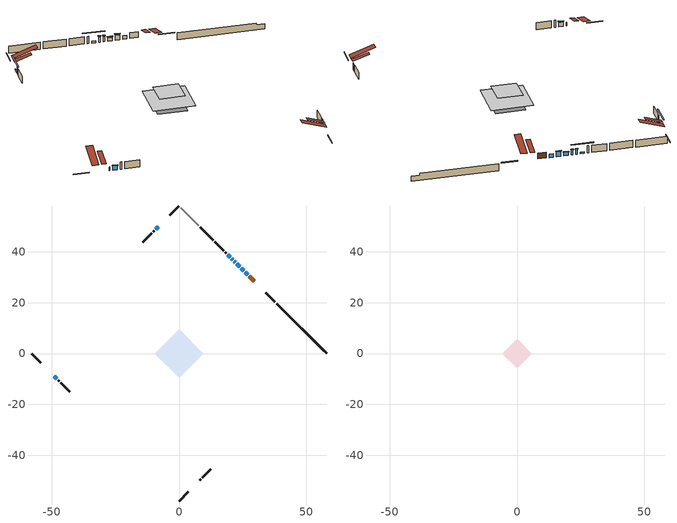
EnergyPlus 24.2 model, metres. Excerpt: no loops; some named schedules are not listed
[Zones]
conditioned space
 floor outside (Floor1 construction): -0.75,0 0,0.75 0.75,0 0,-0.75 z0.55
 floor adiabatic (AdiabaticFloorConstruction): -9.6,0 0,9.6 9.6,0 0,-9.6 z0.55
 floor foundation (Slab1 construction): -6.68,0 0,6.68 6.68,0 0,-6.68 z-1.86
 wall outside (RimJoist1 construction): 0,-58.05 3.68,-54.37 / -58.05,0 -54.37,-3.68 / 0,58.05 -3.68,54.37 / 37.78,20.27 34.1,23.94 z0.55:0.85
 wall outside (AdiabaticWallConstruction 1): 29.65,28.4 27.73,30.32 z0.55:2.58
 wall outside (AdiabaticWallConstruction): -49.92,-8.13 -49.83,-8.22 / 27.07,30.98 26.17,31.88 z0.55:1.77; -8.13,49.92 -9.1,48.95 / 20.17,37.87 19.2,38.85 z0.55:1.16; 25.51,32.53 24.49,33.56 / 22.13,35.91 21.81,36.24 / 21.15,36.89 20.83,37.22 z0.55:2.33; 23.83,34.22 22.79,35.26 z0.55:1.72; -49.17,-8.87 -48.13,-9.92 z0.55:2.02
 wall outside (Wall1 construction): 8.13,-49.92 8.5,-49.54 / -47.48,-10.57 -47.1,-10.94 / -9.76,48.29 -10.13,47.92 / 18.55,39.5 18.17,39.87 z0.55:2.99
 wall outside (Wall2 construction): 9.16,-48.89 12.55,-45.5 / -46.45,-11.6 -43.06,-14.99 / -10.79,47.26 -14.18,43.87 / 17.52,40.53 14.13,43.92 z0.55:2.99
 wall foundation (FoundationWall1 construction): 38.44,19.61,-1.86 38.44,19.61,0.55 56.09,1.96,0.55 56.09,1.96,-0.05 58.05,0,-0.05 58.05,0,-1.86
 wall othersidecoefficients (Wall3 construction): 13.47,44.58 8.38,49.66 z0.55:2.99
 wall adiabatic (Wall4 construction): 7.73,50.32 0.66,57.39 z0.55:2.99
 window (WindowConstruction 5): -49.92,-8.13 -49.83,-8.22 z0.55:1.77
 window (WindowConstruction 8): -8.13,49.92 -9.1,48.95 z0.55:1.16
 window (WindowConstruction 6): 27.07,30.98 26.17,31.88 z0.55:1.77
 window (WindowConstruction): 25.51,32.54 24.49,33.56 z0.55:2.33
 window (WindowConstruction 1): 23.83,34.22 22.79,35.26 z0.55:1.72
 window (WindowConstruction 2): 22.13,35.91 21.81,36.24 z0.55:2.33
 window (WindowConstruction 3): 21.15,36.89 20.83,37.22 z0.55:2.33
 window (WindowConstruction 4): -49.17,-8.87 -48.13,-9.91 z0.55:2.02
 window (WindowConstruction 7): 20.17,37.87 19.2,38.84 z0.55:1.16
 door (Door): 29.65,28.4 27.73,30.32 z0.55:2.58
 ceiling adiabatic (AdiabaticFloorConstruction): 0,-9.6 9.6,0 0,9.6 -9.6,0 z0.55
 roof outside (Roof2 construction): 7.47,-50.57,2.99 3.64,-46.74,4.8 2.63,-47.75,4.8 6.46,-51.58,2.99; -50.57,-7.47,2.99 -46.74,-3.64,4.8 -47.75,-2.63,4.8 -51.58,-6.46,2.99; -7.47,50.57,2.99 -3.64,46.74,4.8 -2.63,47.75,4.8 -6.46,51.58,2.99; 30.31,27.74,2.99 26.47,23.91,4.8 27.48,22.9,4.8 31.32,26.73,2.99
attic - vented
 floor to conditioned space (Floor2 construction Reversed): -5.74,0 0,5.74 5.74,0 0,-5.74 z2.99
 roof outside (Roof1 construction): 5.81,-52.24,2.99 0.22,-46.65,5.62 -1.26,-48.12,5.62 4.33,-53.71,2.99; -52.24,-5.81,2.99 -46.65,-0.22,5.62 -48.12,1.26,5.62 -53.71,-4.33,2.99; -5.81,52.24,2.99 -0.22,46.65,5.62 1.26,48.12,5.62 -4.33,53.71,2.99; 31.97,26.07,2.99 26.38,20.48,5.62 27.86,19.01,5.62 33.45,24.6,2.99
shading: -11.18,46.87 -6.05,52 -6.34,52.29 -11.47,47.16 z4.1; 24.35,33.7 25.65,32.39 25.95,32.68 24.64,33.99 z2.53; 22.65,35.4 23.97,34.07 24.27,34.36 22.94,35.69 z1.92; 21.67,36.38 22.28,35.77 22.57,36.06 21.96,36.67 z2.53; 20.69,37.36 21.3,36.75 21.59,37.04 20.98,37.65 z2.53; -47.99,-10.06 -49.32,-8.73 -49.61,-9.02 -48.28,-10.35 z2.22; 17.12,40.92 22.25,35.79 22.54,36.09 17.41,41.22 z4.1
[Building]
Building 1: Terrain=Suburbs
[Site:Location]
Edmonton Intl AP_AB: Latitude {deg}=53.31; Longitude {deg}=-113.58; Time Zone {hr}=-7; Elevation {m}=723; Keep Site Location Information=Yes
[Site:GroundTemperature:Shallow]
-1.56185, -3.61833, -3.78302, -2.80711, 1.11059, 5.01004, 8.39065, 10.5322, 10.7141, 8.97234, 5.67794, 1.89811
[Site:WaterMainsTemperature]
Calculation Method=Schedule; Temperature Schedule=mains temperature schedule
[Material] Roughness=Rough; Thermal Absorptance=0.9
Name | Thickness {m} | Conductivity {W/m-K} | Density {kg/m3} | Specific Heat {J/kg-K} | Solar Absorptance | Visible Absorptance
asphalt or fiberglass shingles | 0.00635 | 0.162714 | 1121.4 | 1465.45 | 0.4 | 0.4
ceiling loosefill ins | 0.254 | 0.0480833 | 16.02 | 1046.75 | 0.7 | 0.7
ceiling stud and cavity | 0.1397 | 0.190256 | 65.682 | 1177.47 | 0.7 | 0.7
concrete 4.0 in. | 0.1016 | 1.803125 | 2242.8 | 837.4 | 0.7 | 0.7
concrete 8.0 in. | 0.2032 | 1.803125 | 2242.8 | 837.4 | 0.7 | 0.7
door material | 0.04445 | 0.327969 | 512.64 | 1214.23 | 0.7 | 0.7
exterior vertical ins | 0.0460229 | 0.029427 | 32.04 | 1214.23 | 0.7 | 0.7
floor covering | 0.0127 | 0.0433444 | 54.468 | 1339.84 | 0.6 | 0.6
floor rigid ins | 0.051816 | 0.029427 | 32.04 | 1214.23 | 0.7 | 0.7
floor rigid ins 1; wall rigid ins | 0.512978 | 0.029427 | 32.04 | 1214.23 | 0.7 | 0.7
floor stud and cavity | 0.1397 | 1.21689 | 92.3553 | 1139.71 | 0.7 | 0.7
floor stud and cavity 1 | 0.1397 | 1.75129 | 37.0049 | 1207.88 | 0.7 | 0.7
furniture material conditioned space 1 | 0.1524 | 0.115458 | 640.8 | 1214.23 | 0.6 | 0.6
gypsum board | 0.0127 | 0.160291 | 801 | 837.4 | 0.6 | 0.6
gypsum board 1 | 0.0127 | 0.160291 | 801 | 837.4 | 0.7 | 0.7
osb sheathing 0.5 in. | 0.0127 | 0.115458 | 512.64 | 1214.23 | 0.7 | 0.7
osb sheathing 0.5 in. 1 | 0.0127 | 0.115458 | 512.64 | 1214.23 | 0.4 | 0.4
osb sheathing 0.75 in. | 0.01905 | 0.115458 | 512.64 | 1214.23 | 0.7 | 0.7
osb sheathing 2.0 in. | 0.0508 | 0.115458 | 512.64 | 1214.23 | 0.7 | 0.7
rim joist stud and cavity | 0.0508 | 0.0296939 | 125.044 | 1163.47 | 0.6 | 0.6
roof rigid ins | 0.103632 | 0.029427 | 32.04 | 1214.23 | 0.7 | 0.7
roof stud and cavity | 0.2032 | 0.0727257 | 78.34581 | 1123.46 | 0.7 | 0.7
wall stud and cavity | 0.1397 | 0.116162 | 139.0536 | 1170.24 | 0.7 | 0.7
wall stud and cavity 1 | 0.1397 | 0.0943382 | 139.0536 | 1170.24 | 0.7 | 0.7
wall stud and cavity 2 | 0.1397 | 0.0993538 | 139.0536 | 1170.24 | 0.7 | 0.7
wall stud and cavity 3 | 0.1397 | 0.0849861 | 139.0536 | 1170.24 | 0.7 | 0.7
wall stud and cavity 4 | 0.0889 | 0.380278 | 52.3479 | 1209.89 | 0.7 | 0.7
wall stud and cavity 5 | 0.0889 | 0.391764 | 83.0341 | 1211.67 | 0.7 | 0.7
wood siding | 0.0254 | 0.102417 | 544.68 | 1172.36 | 0.4 | 0.4
wood siding 1; wood siding 2; wood siding 3 | 0.0254 | 0.102417 | 544.68 | 1172.36 | 0.7 | 0.7
[WindowMaterial:SimpleGlazingSystem]
Name | U-Factor {W/m2-K} | Solar Heat Gain Coefficient
WindowMaterial | 2.90941 | 0.64
WindowMaterial 1 | 2.92871 | 0.61
WindowMaterial 2 | 2.23202 | 0.4
WindowMaterial 3 | 3.01672 | 0.5
WindowMaterial 4 | 2.91679 | 0.63
WindowMaterial 5 | 2.59939 | 0.31
WindowMaterial 6 | 2.2042 | 0.4
WindowMaterial 7 | 2.98322 | 0.53
WindowMaterial 8 | 3.2745 | 0.51
[Construction]
AdiabaticFloorConstruction: floor stud and cavity 1, floor rigid ins 1, osb sheathing 0.75 in., floor covering
AdiabaticWallConstruction: wood siding 2, wall rigid ins, wall stud and cavity 4, gypsum board
AdiabaticWallConstruction 1: wood siding 3, wall rigid ins, wall stud and cavity 4, gypsum board
Door: door material
Floor1 construction: floor stud and cavity, floor rigid ins, osb sheathing 0.75 in., floor covering
Floor2 construction Reversed: gypsum board, ceiling stud and cavity, ceiling loosefill ins
FoundationWall1 construction: concrete 8.0 in., gypsum board 1
furniture construction conditioned space 1: furniture material conditioned space 1
PartitionWallConstruction: gypsum board, wall stud and cavity 5, gypsum board
RimJoist1 construction: wood siding 1, osb sheathing 2.0 in., rim joist stud and cavity
Roof1 construction: asphalt or fiberglass shingles
Roof2 construction: asphalt or fiberglass shingles, roof rigid ins, osb sheathing 0.75 in., roof stud and cavity, gypsum board
Slab1 construction: concrete 4.0 in.
Wall1 construction: wood siding, osb sheathing 0.5 in., wall stud and cavity, gypsum board
Wall2 construction: wood siding, osb sheathing 0.5 in., wall stud and cavity 1, gypsum board
Wall3 construction: osb sheathing 0.5 in. 1, wall stud and cavity 2, gypsum board
Wall4 construction: osb sheathing 0.5 in. 1, wall stud and cavity 3, gypsum board
WindowConstruction: WindowMaterial
WindowConstruction 1: WindowMaterial 1
WindowConstruction 2: WindowMaterial 2
WindowConstruction 3: WindowMaterial 3
WindowConstruction 4: WindowMaterial 4
WindowConstruction 5: WindowMaterial 5
WindowConstruction 6: WindowMaterial 6
WindowConstruction 7: WindowMaterial 7
WindowConstruction 8: WindowMaterial 8
[Zone] Multiplier=1; Part of Total Floor Area=Yes
Name | Volume {m3}
attic - vented | 28.1953
conditioned space | 508.1
[Space]
Name | Zone | Volume {m3}
attic - vented 1 | attic - vented | 28.1953
conditioned space 1 | conditioned space | 508.1
[ZoneInfiltration:EffectiveLeakageArea]
infil attic - vented 1: Zone or Space=attic - vented 1; Schedule=Always On Discrete; Effective Air Leakage Area {cm2}=2292.17; Stack Coefficient=0.000183276; Wind Coefficient=9.14688e-06
[ZoneMixing]
whole house fan mix: Zone or Space=attic - vented; Schedule=Always On Continuous; Design Flow Rate Calculation Method=Flow/Zone; Design Flow Rate {m3/s}=0; Source Zone or Space=conditioned space
[SurfaceProperty:ExposedFoundationPerimeter]
Slab1: Exposed Perimeter Calculation Method=TotalExposedPerimeter; Total Exposed Perimeter {m}=27.734
[SurfaceProperty:OtherSideCoefficients]
other non-freezing space: Combined Convective/Radiative Film Coefficient {W/m2-K}=8.35; Constant Temperature Coefficient=1; External Dry-Bulb Temperature Coefficient=0; Ground Temperature Coefficient=0; Wind Speed Coefficient=0; Zone Air Temperature Coefficient=0; Constant Temperature Schedule=other non-freezing space; Previous Other Side Temperature Coefficient=0
[InternalMass] Zone or ZoneList=conditioned space; Space or SpaceList=conditioned space 1
Name | Construction | Surface Area {m2}
furniture mass conditioned space 1 | furniture construction conditioned space 1 | 109.952
partition wall mass | PartitionWallConstruction | 274.88
[Lights]
interior lighting: Zone or ZoneList or Space or SpaceList=conditioned space 1; Schedule=interior lighting schedule; Design Level Calculation Method=LightingLevel; Lighting Level {W}=343.2; Return Air Fraction=0; Fraction Radiant=0.6; Fraction Visible=0.2; Fraction Replaceable=1
[People]
occupants: Zone or ZoneList or Space or SpaceList=conditioned space 1; Number of People Schedule=occupants schedule; Number of People Calculation Method=People; Number of People=3; Fraction Radiant=0.314171; Sensible Heat Fraction=0.56303; Activity Level Schedule=occupants activity schedule; Carbon Dioxide Generation Rate {m3/s-W}=0; Enable ASHRAE 55 Comfort Warnings=No; Mean Radiant Temperature Calculation Type=EnclosureAveraged
[ElectricEquipment] Zone or ZoneList or Space or SpaceList=conditioned space 1; Design Level Calculation Method=EquipmentLevel
Name | Schedule | Design Level {W} | Fraction Latent | Fraction Radiant | Fraction Lost
clothes dryer | clothes dryer schedule | 140.772 | 0.015 | 0.081 | 0.85
clothes washer | clothes washer schedule | 32.1985 | 0.03 | 0.162 | 0.7
cooking range | cooking range schedule | 208.969 | 0.08 | 0.432 | 0.2
dishwasher | dishwasher schedule | 66.8632 | 0.3 | 0.18 | 0.4
fridge | fridge schedule | 72.9452 | 0 | 0.6 | 0
mech vent bath fan 0 | mech vent bath fan 0 schedule | 50.2 | 0 | 0 | 1
mech vent bath fan 1 | mech vent bath fan 1 schedule | 50.2 | 0 | 0 | 1
mech vent house fan | mech vent house fan schedule | 0 | 0 | 0 | 1
mech vent house fan cfis | mech vent house fan cfis schedule | 0 | 0 | 0 | 0
mech vent range fan 0 | mech vent range fan 0 schedule | 57 | 0 | 0 | 1
misc plug loads | misc plug loads schedule | 494.7 | 0.045 | 0.513 | 0.1
whole house fan | Always On Discrete | 0 | 0 | 0 | 1
[OtherEquipment] Zone or ZoneList or Space or SpaceList=conditioned space 1; Design Level Calculation Method=EquipmentLevel
Name | Fuel Type | Schedule | Design Level {W} | Fraction Latent | Fraction Radiant | Fraction Lost
clothes dryer 1 | Electricity | clothes dryer schedule | 0 | 0.015 | 0.081 | 0.85
cooking range 1 | Electricity | cooking range schedule | 0 | 0.08 | 0.432 | 0.2
general water use latent | None | general water use schedule | 59.3978 | 1 | 0 | 0
general water use sensible | None | general water use schedule | -58.539 | 0 | 0.6 | 0
mech vent house fan latent load | None | Always On Discrete | 0 | 1 | 0 | 0
mech vent house fan sensible load | None | Always On Discrete | 0 | 0 | 0 | 0
water heater energy adjustment1 | NaturalGas | Always On Discrete | 0.01 | 0 | 0 | 1
[ZoneInfiltration:DesignFlowRate] Zone or ZoneList or Space or SpaceList=conditioned space 1; Schedule=Always On Discrete; Design Flow Rate Calculation Method=Flow/Zone; Design Flow Rate {m3/s}=0
infil flow; natural vent flow; whole house fan flow
[Foundation:Kiva]
Foundation Kiva 1: Initial Indoor Air Temperature {C}=18; Wall Height Above Grade {m}=0.549981; Wall Depth Below Slab {m}=0.2032; Custom Block Material Name 1=exterior vertical ins; Custom Block Depth 1 {m}=2.40999; Custom Block X Position 1 {m}=0.2159; Custom Block Z Position 1 {m}=0
[Foundation:Kiva:Settings]
Soil Conductivity {W/m-K}=0.849921; Soil Density {kg/m3}=1842.3; Soil Specific Heat {J/kg-K}=418.7; Ground Solar Absorptivity=0.9; Ground Thermal Absorptivity=0.9; Ground Surface Roughness {m}=0.03; Far-Field Width {m}=40; Deep-Ground Boundary Condition=ZeroFlux; Deep-Ground Depth {m}=40; Minimum Cell Dimension {m}=0.2; Maximum Cell Growth Coefficient=3; Simulation Timestep=Timestep
[Exterior:Lights]
exterior lighting: Schedule=exterior lighting schedule; Design Level {W}=75.6
[Schedule:Constant]
Name | Hourly Value
Always On Continuous; mech vent house fan schedule; mech vent house fan cfis schedule; Always On Discrete | 1
other non-freezing space; fridge schedule | 0
occupants activity schedule | 117.228
[Schedule:Week:Daily]
interior lighting schedule Week Rule - Jan1-Jan27: interior lighting schedule day, interior lighting schedule day, interior lighting schedule day, interior lighting schedule day, interior lighting schedule day, interior lighting schedule day, interior lighting schedule day, interior lighting schedule default day, interior lighting schedule default day, interior lighting schedule default day, interior lighting schedule default day, interior lighting schedule default day
interior lighting schedule Week Rule - Jan28-Feb3: interior lighting schedule day, interior lighting schedule day, interior lighting schedule day, interior lighting schedule day, interior lighting schedule day 1, interior lighting schedule day 1, interior lighting schedule day 1, interior lighting schedule default day, interior lighting schedule default day, interior lighting schedule default day, interior lighting schedule default day, interior lighting schedule default day
interior lighting schedule Week Rule - Feb4-Feb24: interior lighting schedule day 1, interior lighting schedule day 1, interior lighting schedule day 1, interior lighting schedule day 1, interior lighting schedule day 1, interior lighting schedule day 1, interior lighting schedule day 1, interior lighting schedule default day, interior lighting schedule default day, interior lighting schedule default day, interior lighting schedule default day, interior lighting schedule default day
interior lighting schedule Week Rule - Feb25-Mar3: interior lighting schedule day 1, interior lighting schedule day 1, interior lighting schedule day 1, interior lighting schedule day 1, interior lighting schedule day 2, interior lighting schedule day 2, interior lighting schedule day 2, interior lighting schedule default day, interior lighting schedule default day, interior lighting schedule default day, interior lighting schedule default day, interior lighting schedule default day
interior lighting schedule Week Rule - Mar4-Mar31: interior lighting schedule day 2, interior lighting schedule day 2, interior lighting schedule day 2, interior lighting schedule day 2, interior lighting schedule day 2, interior lighting schedule day 2, interior lighting schedule day 2, interior lighting schedule default day, interior lighting schedule default day, interior lighting schedule default day, interior lighting schedule default day, interior lighting schedule default day
interior lighting schedule Week Rule - Apr1-Apr28: interior lighting schedule day 3, interior lighting schedule day 3, interior lighting schedule day 3, interior lighting schedule day 3, interior lighting schedule day 3, interior lighting schedule day 3, interior lighting schedule day 3, interior lighting schedule default day, interior lighting schedule default day, interior lighting schedule default day, interior lighting schedule default day, interior lighting schedule default day
interior lighting schedule Week Rule - Apr29-May5: interior lighting schedule day 3, interior lighting schedule day 3, interior lighting schedule day 4, interior lighting schedule day 4, interior lighting schedule day 4, interior lighting schedule day 4, interior lighting schedule day 4, interior lighting schedule default day, interior lighting schedule default day, interior lighting schedule default day, interior lighting schedule default day, interior lighting schedule default day
interior lighting schedule Week Rule - May6-May26: interior lighting schedule day 4, interior lighting schedule day 4, interior lighting schedule day 4, interior lighting schedule day 4, interior lighting schedule day 4, interior lighting schedule day 4, interior lighting schedule day 4, interior lighting schedule default day, interior lighting schedule default day, interior lighting schedule default day, interior lighting schedule default day, interior lighting schedule default day
interior lighting schedule Week Rule - May27-Jun2: interior lighting schedule day 4, interior lighting schedule day 4, interior lighting schedule day 4, interior lighting schedule day 4, interior lighting schedule day 4, interior lighting schedule day 5, interior lighting schedule day 5, interior lighting schedule default day, interior lighting schedule default day, interior lighting schedule default day, interior lighting schedule default day, interior lighting schedule default day
interior lighting schedule Week Rule - Jun3-Jun30: interior lighting schedule day 5, interior lighting schedule day 5, interior lighting schedule day 5, interior lighting schedule day 5, interior lighting schedule day 5, interior lighting schedule day 5, interior lighting schedule day 5, interior lighting schedule default day, interior lighting schedule default day, interior lighting schedule default day, interior lighting schedule default day, interior lighting schedule default day
interior lighting schedule Week Rule - Jul1-Jul28: interior lighting schedule day 6, interior lighting schedule day 6, interior lighting schedule day 6, interior lighting schedule day 6, interior lighting schedule day 6, interior lighting schedule day 6, interior lighting schedule day 6, interior lighting schedule default day, interior lighting schedule default day, interior lighting schedule default day, interior lighting schedule default day, interior lighting schedule default day
interior lighting schedule Week Rule - Jul29-Aug4: interior lighting schedule day 6, interior lighting schedule day 6, interior lighting schedule day 6, interior lighting schedule day 7, interior lighting schedule day 7, interior lighting schedule day 7, interior lighting schedule day 7, interior lighting schedule default day, interior lighting schedule default day, interior lighting schedule default day, interior lighting schedule default day, interior lighting schedule default day
interior lighting schedule Week Rule - Aug5-Aug25: interior lighting schedule day 7, interior lighting schedule day 7, interior lighting schedule day 7, interior lighting schedule day 7, interior lighting schedule day 7, interior lighting schedule day 7, interior lighting schedule day 7, interior lighting schedule default day, interior lighting schedule default day, interior lighting schedule default day, interior lighting schedule default day, interior lighting schedule default day
interior lighting schedule Week Rule - Aug26-Sep1: interior lighting schedule day 7, interior lighting schedule day 7, interior lighting schedule day 7, interior lighting schedule day 7, interior lighting schedule day 7, interior lighting schedule day 7, interior lighting schedule day 8, interior lighting schedule default day, interior lighting schedule default day, interior lighting schedule default day, interior lighting schedule default day, interior lighting schedule default day
interior lighting schedule Week Rule - Sep2-Sep29: interior lighting schedule day 8, interior lighting schedule day 8, interior lighting schedule day 8, interior lighting schedule day 8, interior lighting schedule day 8, interior lighting schedule day 8, interior lighting schedule day 8, interior lighting schedule default day, interior lighting schedule default day, interior lighting schedule default day, interior lighting schedule default day, interior lighting schedule default day
interior lighting schedule Week Rule - Sep30-Oct6: interior lighting schedule day 8, interior lighting schedule day 9, interior lighting schedule day 9, interior lighting schedule day 9, interior lighting schedule day 9, interior lighting schedule day 9, interior lighting schedule day 9, interior lighting schedule default day, interior lighting schedule default day, interior lighting schedule default day, interior lighting schedule default day, interior lighting schedule default day
interior lighting schedule Week Rule - Oct7-Oct27: interior lighting schedule day 9, interior lighting schedule day 9, interior lighting schedule day 9, interior lighting schedule day 9, interior lighting schedule day 9, interior lighting schedule day 9, interior lighting schedule day 9, interior lighting schedule default day, interior lighting schedule default day, interior lighting schedule default day, interior lighting schedule default day, interior lighting schedule default day
interior lighting schedule Week Rule - Oct28-Nov3: interior lighting schedule day 9, interior lighting schedule day 9, interior lighting schedule day 9, interior lighting schedule day 9, interior lighting schedule day 10, interior lighting schedule day 10, interior lighting schedule day 10, interior lighting schedule default day, interior lighting schedule default day, interior lighting schedule default day, interior lighting schedule default day, interior lighting schedule default day
interior lighting schedule Week Rule - Nov4-Nov24: interior lighting schedule day 10, interior lighting schedule day 10, interior lighting schedule day 10, interior lighting schedule day 10, interior lighting schedule day 10, interior lighting schedule day 10, interior lighting schedule day 10, interior lighting schedule default day, interior lighting schedule default day, interior lighting schedule default day, interior lighting schedule default day, interior lighting schedule default day
interior lighting schedule Week Rule - Nov25-Dec1: interior lighting schedule day 10, interior lighting schedule day 10, interior lighting schedule day 10, interior lighting schedule day 10, interior lighting schedule day 10, interior lighting schedule day 10, interior lighting schedule day 11, interior lighting schedule default day, interior lighting schedule default day, interior lighting schedule default day, interior lighting schedule default day, interior lighting schedule default day
interior lighting schedule Week Rule - Dec2-Dec31: interior lighting schedule day 11, interior lighting schedule day 11, interior lighting schedule day 11, interior lighting schedule day 11, interior lighting schedule day 11, interior lighting schedule day 11, interior lighting schedule day 11, interior lighting schedule default day, interior lighting schedule default day, interior lighting schedule default day, interior lighting schedule default day, interior lighting schedule default day
occupants schedule Week Rule - Jan1-Dec31: occupants schedule day, occupants schedule day, occupants schedule day, occupants schedule day, occupants schedule day, occupants schedule day, occupants schedule day, occupants schedule default day, occupants schedule default day, occupants schedule default day, occupants schedule default day, occupants schedule default day
clothes dryer schedule Week Rule - Jan1-Dec31: clothes dryer schedule day, clothes dryer schedule day, clothes dryer schedule day, clothes dryer schedule day, clothes dryer schedule day, clothes dryer schedule day, clothes dryer schedule day, clothes dryer schedule default day, clothes dryer schedule default day, clothes dryer schedule default day, clothes dryer schedule default day, clothes dryer schedule default day
clothes washer schedule Week Rule - Jan1-Dec31: clothes washer schedule day, clothes washer schedule day, clothes washer schedule day, clothes washer schedule day, clothes washer schedule day, clothes washer schedule day, clothes washer schedule day, clothes washer schedule default day, clothes washer schedule default day, clothes washer schedule default day, clothes washer schedule default day, clothes washer schedule default day
cooking range schedule Week Rule - Jan1-Dec31: cooking range schedule day, cooking range schedule day, cooking range schedule day, cooking range schedule day, cooking range schedule day, cooking range schedule day, cooking range schedule day, cooking range schedule default day, cooking range schedule default day, cooking range schedule default day, cooking range schedule default day, cooking range schedule default day
dishwasher schedule Week Rule - Jan1-Dec31: dishwasher schedule day, dishwasher schedule day, dishwasher schedule day, dishwasher schedule day, dishwasher schedule day, dishwasher schedule day, dishwasher schedule day, dishwasher schedule default day, dishwasher schedule default day, dishwasher schedule default day, dishwasher schedule default day, dishwasher schedule default day
mech vent bath fan 0 schedule Week Rule - Jan1-Dec31: mech vent bath fan 0 schedule day, mech vent bath fan 0 schedule day, mech vent bath fan 0 schedule day, mech vent bath fan 0 schedule day, mech vent bath fan 0 schedule day, mech vent bath fan 0 schedule day, mech vent bath fan 0 schedule day, mech vent bath fan 0 schedule default day, mech vent bath fan 0 schedule default day, mech vent bath fan 0 schedule default day, mech vent bath fan 0 schedule default day, mech vent bath fan 0 schedule default day
mech vent bath fan 1 schedule Week Rule - Jan1-Dec31: mech vent bath fan 1 schedule day, mech vent bath fan 1 schedule day, mech vent bath fan 1 schedule day, mech vent bath fan 1 schedule day, mech vent bath fan 1 schedule day, mech vent bath fan 1 schedule day, mech vent bath fan 1 schedule day, mech vent bath fan 1 schedule default day, mech vent bath fan 1 schedule default day, mech vent bath fan 1 schedule default day, mech vent bath fan 1 schedule default day, mech vent bath fan 1 schedule default day
mech vent range fan 0 schedule Week Rule - Jan1-Dec31: mech vent range fan 0 schedule day, mech vent range fan 0 schedule day, mech vent range fan 0 schedule day, mech vent range fan 0 schedule day, mech vent range fan 0 schedule day, mech vent range fan 0 schedule day, mech vent range fan 0 schedule day, mech vent range fan 0 schedule default day, mech vent range fan 0 schedule default day, mech vent range fan 0 schedule default day, mech vent range fan 0 schedule default day, mech vent range fan 0 schedule default day
misc plug loads schedule Week Rule - Jan1-Dec31: misc plug loads schedule day, misc plug loads schedule day, misc plug loads schedule day, misc plug loads schedule day, misc plug loads schedule day, misc plug loads schedule day, misc plug loads schedule day, misc plug loads schedule default day, misc plug loads schedule default day, misc plug loads schedule default day, misc plug loads schedule default day, misc plug loads schedule default day
general water use schedule Week Rule - Jan1-Dec31: general water use schedule day, general water use schedule day, general water use schedule day, general water use schedule day, general water use schedule day, general water use schedule day, general water use schedule day, general water use schedule default day, general water use schedule default day, general water use schedule default day, general water use schedule default day, general water use schedule default day
exterior lighting schedule Week Rule - Jan1-Jan27: exterior lighting schedule day, exterior lighting schedule day, exterior lighting schedule day, exterior lighting schedule day, exterior lighting schedule day, exterior lighting schedule day, exterior lighting schedule day, exterior lighting schedule default day, exterior lighting schedule default day, exterior lighting schedule default day, exterior lighting schedule default day, exterior lighting schedule default day
exterior lighting schedule Week Rule - Jan28-Feb3: exterior lighting schedule day, exterior lighting schedule day, exterior lighting schedule day, exterior lighting schedule day, exterior lighting schedule day 1, exterior lighting schedule day 1, exterior lighting schedule day 1, exterior lighting schedule default day, exterior lighting schedule default day, exterior lighting schedule default day, exterior lighting schedule default day, exterior lighting schedule default day
exterior lighting schedule Week Rule - Feb4-Feb24: exterior lighting schedule day 1, exterior lighting schedule day 1, exterior lighting schedule day 1, exterior lighting schedule day 1, exterior lighting schedule day 1, exterior lighting schedule day 1, exterior lighting schedule day 1, exterior lighting schedule default day, exterior lighting schedule default day, exterior lighting schedule default day, exterior lighting schedule default day, exterior lighting schedule default day
exterior lighting schedule Week Rule - Feb25-Mar3: exterior lighting schedule day 1, exterior lighting schedule day 1, exterior lighting schedule day 1, exterior lighting schedule day 1, exterior lighting schedule day 2, exterior lighting schedule day 2, exterior lighting schedule day 2, exterior lighting schedule default day, exterior lighting schedule default day, exterior lighting schedule default day, exterior lighting schedule default day, exterior lighting schedule default day
exterior lighting schedule Week Rule - Mar4-Mar31: exterior lighting schedule day 2, exterior lighting schedule day 2, exterior lighting schedule day 2, exterior lighting schedule day 2, exterior lighting schedule day 2, exterior lighting schedule day 2, exterior lighting schedule day 2, exterior lighting schedule default day, exterior lighting schedule default day, exterior lighting schedule default day, exterior lighting schedule default day, exterior lighting schedule default day
exterior lighting schedule Week Rule - Apr1-Apr28: exterior lighting schedule day 3, exterior lighting schedule day 3, exterior lighting schedule day 3, exterior lighting schedule day 3, exterior lighting schedule day 3, exterior lighting schedule day 3, exterior lighting schedule day 3, exterior lighting schedule default day, exterior lighting schedule default day, exterior lighting schedule default day, exterior lighting schedule default day, exterior lighting schedule default day
exterior lighting schedule Week Rule - Apr29-May5: exterior lighting schedule day 3, exterior lighting schedule day 3, exterior lighting schedule day 4, exterior lighting schedule day 4, exterior lighting schedule day 4, exterior lighting schedule day 4, exterior lighting schedule day 4, exterior lighting schedule default day, exterior lighting schedule default day, exterior lighting schedule default day, exterior lighting schedule default day, exterior lighting schedule default day
exterior lighting schedule Week Rule - May6-May26: exterior lighting schedule day 4, exterior lighting schedule day 4, exterior lighting schedule day 4, exterior lighting schedule day 4, exterior lighting schedule day 4, exterior lighting schedule day 4, exterior lighting schedule day 4, exterior lighting schedule default day, exterior lighting schedule default day, exterior lighting schedule default day, exterior lighting schedule default day, exterior lighting schedule default day
exterior lighting schedule Week Rule - May27-Jun2: exterior lighting schedule day 4, exterior lighting schedule day 4, exterior lighting schedule day 4, exterior lighting schedule day 4, exterior lighting schedule day 4, exterior lighting schedule day 5, exterior lighting schedule day 5, exterior lighting schedule default day, exterior lighting schedule default day, exterior lighting schedule default day, exterior lighting schedule default day, exterior lighting schedule default day
exterior lighting schedule Week Rule - Jun3-Jun30: exterior lighting schedule day 5, exterior lighting schedule day 5, exterior lighting schedule day 5, exterior lighting schedule day 5, exterior lighting schedule day 5, exterior lighting schedule day 5, exterior lighting schedule day 5, exterior lighting schedule default day, exterior lighting schedule default day, exterior lighting schedule default day, exterior lighting schedule default day, exterior lighting schedule default day
exterior lighting schedule Week Rule - Jul1-Jul28: exterior lighting schedule day 6, exterior lighting schedule day 6, exterior lighting schedule day 6, exterior lighting schedule day 6, exterior lighting schedule day 6, exterior lighting schedule day 6, exterior lighting schedule day 6, exterior lighting schedule default day, exterior lighting schedule default day, exterior lighting schedule default day, exterior lighting schedule default day, exterior lighting schedule default day
exterior lighting schedule Week Rule - Jul29-Aug4: exterior lighting schedule day 6, exterior lighting schedule day 6, exterior lighting schedule day 6, exterior lighting schedule day 7, exterior lighting schedule day 7, exterior lighting schedule day 7, exterior lighting schedule day 7, exterior lighting schedule default day, exterior lighting schedule default day, exterior lighting schedule default day, exterior lighting schedule default day, exterior lighting schedule default day
exterior lighting schedule Week Rule - Aug5-Aug25: exterior lighting schedule day 7, exterior lighting schedule day 7, exterior lighting schedule day 7, exterior lighting schedule day 7, exterior lighting schedule day 7, exterior lighting schedule day 7, exterior lighting schedule day 7, exterior lighting schedule default day, exterior lighting schedule default day, exterior lighting schedule default day, exterior lighting schedule default day, exterior lighting schedule default day
exterior lighting schedule Week Rule - Aug26-Sep1: exterior lighting schedule day 7, exterior lighting schedule day 7, exterior lighting schedule day 7, exterior lighting schedule day 7, exterior lighting schedule day 7, exterior lighting schedule day 7, exterior lighting schedule day 8, exterior lighting schedule default day, exterior lighting schedule default day, exterior lighting schedule default day, exterior lighting schedule default day, exterior lighting schedule default day
exterior lighting schedule Week Rule - Sep2-Sep29: exterior lighting schedule day 8, exterior lighting schedule day 8, exterior lighting schedule day 8, exterior lighting schedule day 8, exterior lighting schedule day 8, exterior lighting schedule day 8, exterior lighting schedule day 8, exterior lighting schedule default day, exterior lighting schedule default day, exterior lighting schedule default day, exterior lighting schedule default day, exterior lighting schedule default day
exterior lighting schedule Week Rule - Sep30-Oct6: exterior lighting schedule day 8, exterior lighting schedule day 9, exterior lighting schedule day 9, exterior lighting schedule day 9, exterior lighting schedule day 9, exterior lighting schedule day 9, exterior lighting schedule day 9, exterior lighting schedule default day, exterior lighting schedule default day, exterior lighting schedule default day, exterior lighting schedule default day, exterior lighting schedule default day
[Schedule:Year]
interior lighting schedule: interior lighting schedule Week Rule - Jan1-Jan27, 1, 1, 1, 27, interior lighting schedule Week Rule - Jan28-Feb3, 1, 28, 2, 3, interior lighting schedule Week Rule - Feb4-Feb24, 2, 4, 2, 24, interior lighting schedule Week Rule - Feb25-Mar3, 2, 25, 3, 3, interior lighting schedule Week Rule - Mar4-Mar31, 3, 4, 3, 31, interior lighting schedule Week Rule - Apr1-Apr28, 4, 1, 4, 28, interior lighting schedule Week Rule - Apr29-May5, 4, 29, 5, 5, interior lighting schedule Week Rule - May6-May26, 5, 6, 5, 26, interior lighting schedule Week Rule - May27-Jun2, 5, 27, 6, 2, interior lighting schedule Week Rule - Jun3-Jun30, 6, 3, 6, 30, interior lighting schedule Week Rule - Jul1-Jul28, 7, 1, 7, 28, interior lighting schedule Week Rule - Jul29-Aug4, 7, 29, 8, 4, interior lighting schedule Week Rule - Aug5-Aug25, 8, 5, 8, 25, interior lighting schedule Week Rule - Aug26-Sep1, 8, 26, 9, 1, interior lighting schedule Week Rule - Sep2-Sep29, 9, 2, 9, 29, interior lighting schedule Week Rule - Sep30-Oct6, 9, 30, 10, 6, interior lighting schedule Week Rule - Oct7-Oct27, 10, 7, 10, 27, interior lighting schedule Week Rule - Oct28-Nov3, 10, 28, 11, 3, interior lighting schedule Week Rule - Nov4-Nov24, 11, 4, 11, 24, interior lighting schedule Week Rule - Nov25-Dec1, 11, 25, 12, 1, interior lighting schedule Week Rule - Dec2-Dec31, 12, 2, 12, 31
occupants schedule: occupants schedule Week Rule - Jan1-Dec31, 1, 1, 12, 31
clothes dryer schedule: clothes dryer schedule Week Rule - Jan1-Dec31, 1, 1, 12, 31
clothes washer schedule: clothes washer schedule Week Rule - Jan1-Dec31, 1, 1, 12, 31
cooking range schedule: cooking range schedule Week Rule - Jan1-Dec31, 1, 1, 12, 31
dishwasher schedule: dishwasher schedule Week Rule - Jan1-Dec31, 1, 1, 12, 31
mech vent bath fan 0 schedule: mech vent bath fan 0 schedule Week Rule - Jan1-Dec31, 1, 1, 12, 31
mech vent bath fan 1 schedule: mech vent bath fan 1 schedule Week Rule - Jan1-Dec31, 1, 1, 12, 31
mech vent range fan 0 schedule: mech vent range fan 0 schedule Week Rule - Jan1-Dec31, 1, 1, 12, 31
misc plug loads schedule: misc plug loads schedule Week Rule - Jan1-Dec31, 1, 1, 12, 31
general water use schedule: general water use schedule Week Rule - Jan1-Dec31, 1, 1, 12, 31
exterior lighting schedule: exterior lighting schedule Week Rule - Jan1-Jan27, 1, 1, 1, 27, exterior lighting schedule Week Rule - Jan28-Feb3, 1, 28, 2, 3, exterior lighting schedule Week Rule - Feb4-Feb24, 2, 4, 2, 24, exterior lighting schedule Week Rule - Feb25-Mar3, 2, 25, 3, 3, exterior lighting schedule Week Rule - Mar4-Mar31, 3, 4, 3, 31, exterior lighting schedule Week Rule - Apr1-Apr28, 4, 1, 4, 28, exterior lighting schedule Week Rule - Apr29-May5, 4, 29, 5, 5, exterior lighting schedule Week Rule - May6-May26, 5, 6, 5, 26, exterior lighting schedule Week Rule - May27-Jun2, 5, 27, 6, 2, exterior lighting schedule Week Rule - Jun3-Jun30, 6, 3, 6, 30, exterior lighting schedule Week Rule - Jul1-Jul28, 7, 1, 7, 28, exterior lighting schedule Week Rule - Jul29-Aug4, 7, 29, 8, 4, exterior lighting schedule Week Rule - Aug5-Aug25, 8, 5, 8, 25, exterior lighting schedule Week Rule - Aug26-Sep1, 8, 26, 9, 1, exterior lighting schedule Week Rule - Sep2-Sep29, 9, 2, 9, 29, exterior lighting schedule Week Rule - Sep30-Oct6, 9, 30, 10, 6, exterior lighting schedule Week Rule - Oct7-Oct27, 10, 7, 10, 27, exterior lighting schedule Week Rule - Oct28-Nov3, 10, 28, 11, 3, exterior lighting schedule Week Rule - Nov4-Nov24, 11, 4, 11, 24, exterior lighting schedule Week Rule - Nov25-Dec1, 11, 25, 12, 1, exterior lighting schedule Week Rule - Dec2-Dec31, 12, 2, 12, 31
[Schedule:Compact]
mains temperature schedule: Through: 01/01, For: AllDays, Until: 24:00, 3.97167, Through: 01/02, For: AllDays, Until: 24:00, 3.90778, Through: 01/03, For: AllDays, Until: 24:00, 3.84556, Through: 01/04, For: AllDays, Until: 24:00, 3.78389, Through: 01/05, For: AllDays, Until: 24:00, 3.72278, Through: 01/06, For: AllDays, Until: 24:00, 3.66278, Through: 01/07, For: AllDays, Until: 24:00, 3.60389, Through: 01/08, For: AllDays, Until: 24:00, 3.54556, Through: 01/09, For: AllDays, Until: 24:00, 3.48833, Through: 01/10, For: AllDays, Until: 24:00, 3.43167, Through: 01/11, For: AllDays, Until: 24:00, 3.37611, Through: 01/12, For: AllDays, Until: 24:00, 3.32167, Through: 01/13, For: AllDays, Until: 24:00, 3.26833, Through: 01/14, For: AllDays, Until: 24:00, 3.21556, Through: 01/15, For: AllDays, Until: 24:00, 3.16444, Through: 01/16, For: AllDays, Until: 24:00, 3.11389, Through: 01/17, For: AllDays, Until: 24:00, 3.06444, Through: 01/18, For: AllDays, Until: 24:00, 3.01611, Through: 01/19, For: AllDays, Until: 24:00, 2.96889, Through: 01/20, For: AllDays, Until: 24:00, 2.92278, Through: 01/21, For: AllDays, Until: 24:00, 2.87722, Through: 01/22, For: AllDays, Until: 24:00, 2.83333, Through: 01/23, For: AllDays, Until: 24:00, 2.79056, Through: 01/24, For: AllDays, Until: 24:00, 2.74889, Through: 01/25, For: AllDays, Until: 24:00, 2.70833, Through: 01/26, For: AllDays, Until: 24:00, 2.66889, Through: 01/27, For: AllDays, Until: 24:00, 2.63056, Through: 01/28, For: AllDays, Until: 24:00, 2.59333, Through: 01/29, For: AllDays, Until: 24:00, 2.55778, Through: 01/30, For: AllDays, Until: 24:00, 2.52278, Through: 01/31, For: AllDays, Until: 24:00, 2.48944, Through: 02/01, For: AllDays, Until: 24:00, 2.45722, Through: 02/02, For: AllDays, Until: 24:00, 2.42611, Through: 02/03, For: AllDays, Until: 24:00, 2.39667, Through: 02/04, For: AllDays, Until: 24:00, 2.36833, Through: 02/05, For: AllDays, Until: 24:00, 2.34111, Through: 02/06, For: AllDays, Until: 24:00, 2.315, Through: 02/07, For: AllDays, Until: 24:00, 2.29056, Through: 02/08, For: AllDays, Until: 24:00, 2.26722, Through: 02/09, For: AllDays, Until: 24:00, 2.245, Through: 02/10, For: AllDays, Until: 24:00, 2.22444, Through: 02/11, For: AllDays, Until: 24:00, 2.20444, Through: 02/12, For: AllDays, Until: 24:00, 2.18667, Through: 02/13, For: AllDays, Until: 24:00, 2.17, Through: 02/14, For: AllDays, Until: 24:00, 2.15444, Through: 02/15, For: AllDays, Until: 24:00, 2.14, Through: 02/16, For: AllDays, Until: 24:00, 2.12722, Through: 02/17, For: AllDays, Until: 24:00, 2.11556, Through: 02/18, For: AllDays, Until: 24:00, 2.10556, Through: 02/19, For: AllDays, Until: 24:00, 2.09667, Through: 02/20, For: AllDays, Until: 24:00, 2.08889, Through: 02/21, For: AllDays, Until: 24:00, 2.08278, Through: 02/22, For: AllDays, Until: 24:00, 2.07833, Through: 02/23, For: AllDays, Until: 24:00, 2.07444, Through: 02/24, For: AllDays, Until: 24:00, 2.07278, Through: 02/25, For: AllDays, Until: 24:00, 2.07167, Through: 02/26, For: AllDays, Until: 24:00, 2.07222, Through: 02/27, For: AllDays, Until: 24:00, 2.07444, Through: 02/28, For: AllDays, Until: 24:00, 2.07778, Through: 03/01, For: AllDays, Until: 24:00, 2.08222, Through: 03/02, For: AllDays, Until: 24:00, 2.08833, Through: 03/03, For: AllDays, Until: 24:00, 2.09556, Through: 03/04, For: AllDays, Until: 24:00, 2.10444, Through: 03/05, For: AllDays, Until: 24:00, 2.11444, Through: 03/06, For: AllDays, Until: 24:00, 2.12556, Through: 03/07, For: AllDays, Until: 24:00, 2.13833, Through: 03/08, For: AllDays, Until: 24:00, 2.15278, Through: 03/09, For: AllDays, Until: 24:00, 2.16778, Through: 03/10, For: AllDays, Until: 24:00, 2.18444, Through: 03/11, For: AllDays, Until: 24:00, 2.20278, Through: 03/12, For: AllDays, Until: 24:00, 2.22167, Through: 03/13, For: AllDays, Until: 24:00, 2.24278, Through: 03/14, For: AllDays, Until: 24:00, 2.26444, Through: 03/15, For: AllDays, Until: 24:00, 2.28778, Through: 03/16, For: AllDays, Until: 24:00, 2.31222, Through: 03/17, For: AllDays, Until: 24:00, 2.33778, Through: 03/18, For: AllDays, Until: 24:00, 2.365, Through: 03/19, For: AllDays, Until: 24:00, 2.39333, Through: 03/20, For: AllDays, Until: 24:00, 2.42278, Through: 03/21, For: AllDays, Until: 24:00, 2.45389, Through: 03/22, For: AllDays, Until: 24:00, 2.48611, Through: 03/23, For: AllDays, Until: 24:00, 2.51889, Through: 03/24, For: AllDays, Until: 24:00, 2.55389, Through: 03/25, For: AllDays, Until: 24:00, 2.58944, Through: 03/26, For: AllDays, Until: 24:00, 2.62611, Through: 03/27, For: AllDays, Until: 24:00, 2.66444, Through: 03/28, For: AllDays, Until: 24:00, 2.70389, Through: 03/29, For: AllDays, Until: 24:00, 2.74389, Through: 03/30, For: AllDays, Until: 24:00, 2.78556, Through: 03/31, For: AllDays, Until: 24:00, 2.82833, Through: 04/01, For: AllDays, Until: 24:00, 2.87222, Through: 04/02, For: AllDays, Until: 24:00, 2.91722, Through: 04/03, For: AllDays, Until: 24:00, 2.96333, Through: 04/04, For: AllDays, Until: 24:00, 3.01056, Through: 04/05, For: AllDays, Until: 24:00, 3.05889, Through: 04/06, For: AllDays, Until: 24:00, 3.10833, Through: 04/07, For: AllDays, Until: 24:00, 3.15833, Through: 04/08, For: AllDays, Until: 24:00, 3.21, Through: 04/09, For: AllDays, Until: 24:00, 3.26222, Through: 04/10, For: AllDays, Until: 24:00, 3.31556, Through: 04/11, For: AllDays, Until: 24:00, 3.37, Through: 04/12, For: AllDays, Until: 24:00, 3.42556, Through: 04/13, For: AllDays, Until: 24:00, 3.48167, Through: 04/14, For: AllDays, Until: 24:00, 3.53889, Through: 04/15, For: AllDays, Until: 24:00, 3.59722, Through: 04/16, For: AllDays, Until: 24:00, 3.65611, Through: 04/17, For: AllDays, Until: 24:00, 3.71611, Through: 04/18, For: AllDays, Until: 24:00, 3.77667, Through: 04/19, For: AllDays, Until: 24:00, 3.83833, Through: 04/20, For: AllDays, Until: 24:00, 3.90111, Through: 04/21, For: AllDays, Until: 24:00, 3.96444, Through: 04/22, For: AllDays, Until: 24:00, 4.02833, Through: 04/23, For: AllDays, Until: 24:00, 4.09333, Through: 04/24, For: AllDays, Until: 24:00, 4.15889, Through: 04/25, For: AllDays, Until: 24:00, 4.225, Through: 04/26, For: AllDays, Until: 24:00, 4.29222, Through: 04/27, For: AllDays, Until: 24:00, 4.36, Through: 04/28, For: AllDays, Until: 24:00, 4.42833, Through: 04/29, For: AllDays, Until: 24:00, 4.49722, Through: 04/30, For: AllDays, Until: 24:00, 4.56667, Through: 05/01, For: AllDays, Until: 24:00, 4.63722, Through: 05/02, For: AllDays, Until: 24:00, 4.70833, Through: 05/03, For: AllDays, Until: 24:00, 4.77944, Through: 05/04, For: AllDays, Until: 24:00, 4.85167, Through: 05/05, For: AllDays, Until: 24:00, 4.92389, Through: 05/06, For: AllDays, Until: 24:00, 4.99722, Through: 05/07, For: AllDays, Until: 24:00, 5.07056, Through: 05/08, For: AllDays, Until: 24:00, 5.145, Through: 05/09, For: AllDays, Until: 24:00, 5.21944, Through: 05/10, For: AllDays, Until: 24:00, 5.29389, Through: 05/11, For: AllDays, Until: 24:00, 5.36944, Through: 05/12, For: AllDays, Until: 24:00, 5.445, Through: 05/13, For: AllDays, Until: 24:00, 5.52111, Through: 05/14, For: AllDays, Until: 24:00, 5.59722, Through: 05/15, For: AllDays, Until: 24:00, 5.67389, Through: 05/16, For: AllDays, Until: 24:00, 5.75056, Through: 05/17, For: AllDays, Until: 24:00, 5.82778, Through: 05/18, For: AllDays, Until: 24:00, 5.90556, Through: 05/19, For: AllDays, Until: 24:00, 5.98278, Through: 05/20, For: AllDays, Until: 24:00, 6.06056, Through: 05/21, For: AllDays, Until: 24:00, 6.13889, Through: 05/22, For: AllDays, Until: 24:00, 6.21667, Through: 05/23, For: AllDays, Until: 24:00, 6.295, Through: 05/24, For: AllDays, Until: 24:00, 6.37333, Through: 05/25, For: AllDays, Until: 24:00, 6.45222, Through: 05/26, For: AllDays, Until: 24:00, 6.53056, Through: 05/27, For: AllDays, Until: 24:00, 6.60889, Through: 05/28, For: AllDays, Until: 24:00, 6.68778, Through: 05/29, For: AllDays, Until: 24:00, 6.76611, Through: 05/30, For: AllDays, Until: 24:00, 6.84444, Through: 05/31, For: AllDays, Until: 24:00, 6.92278, Through: 06/01, For: AllDays, Until: 24:00, 7.00111, Through: 06/02, For: AllDays, Until: 24:00, 7.07944, Through: 06/03, For: AllDays, Until: 24:00, 7.15778, Through: 06/04, For: AllDays, Until: 24:00, 7.23556, Through: 06/05, For: AllDays, Until: 24:00, 7.31333, Through: 06/06, For: AllDays, Until: 24:00, 7.39056, Through: 06/07, For: AllDays, Until: 24:00, 7.46833, Through: 06/08, For: AllDays, Until: 24:00, 7.545, Through: 06/09, For: AllDays, Until: 24:00, 7.62222, Through: 06/10, For: AllDays, Until: 24:00, 7.69833, Through: 06/11, For: AllDays, Until: 24:00, 7.775, Through: 06/12, For: AllDays, Until: 24:00, 7.85056, Through: 06/13, For: AllDays, Until: 24:00, 7.92611, Through: 06/14, For: AllDays, Until: 24:00, 8.00111, Through: 06/15, For: AllDays, Until: 24:00, 8.07611, Through: 06/16, For: AllDays, Until: 24:00, 8.15056, Through: 06/17, For: AllDays, Until: 24:00, 8.22389, Through: 06/18, For: AllDays, Until: 24:00, 8.29778, Through: 06/19, For: AllDays, Until: 24:00, 8.37056, Through: 06/20, For: AllDays, Until: 24:00, 8.44278, Through: 06/21, For: AllDays, Until: 24:00, 8.51444, Through: 06/22, For: AllDays, Until: 24:00, 8.58611, Through: 06/23, For: AllDays, Until: 24:00, 8.65667, Through: 06/24, For: AllDays, Until: 24:00, 8.72667, Through: 06/25, For: AllDays, Until: 24:00, 8.79611, Through: 06/26, For: AllDays, Until: 24:00, 8.865, Through: 06/27, For: AllDays, Until: 24:00, 8.93333, Through: 06/28, For: AllDays, Until: 24:00, 9.00056, Through: 06/29, For: AllDays, Until: 24:00, 9.06778, Through: 06/30, For: AllDays, Until: 24:00, 9.13333, Through: 07/01, For: AllDays, Until: 24:00, 9.19889, Through: 07/02, For: AllDays, Until: 24:00, 9.26333, Through: 07/03, For: AllDays, Until: 24:00, 9.32722, Through: 07/04, For: AllDays, Until: 24:00, 9.39056, Through: 07/05, For: AllDays, Until: 24:00, 9.45278, Through: 07/06, For: AllDays, Until: 24:00, 9.51389, Through: 07/07, For: AllDays, Until: 24:00, 9.57444, Through: 07/08, For: AllDays, Until: 24:00, 9.63389, Through: 07/09, For: AllDays, Until: 24:00, 9.69278, Through: 07/10, For: AllDays, Until: 24:00, 9.75056, Through: 07/11, For: AllDays, Until: 24:00, 9.80778, Through: 07/12, For: AllDays, Until: 24:00, 9.86333, Through: 07/13, For: AllDays, Until: 24:00, 9.91833, Through: 07/14, For: AllDays, Until: 24:00, 9.97278, Through: 07/15, For: AllDays, Until: 24:00, 10.0256, Through: 07/16, For: AllDays, Until: 24:00, 10.0778, Through: 07/17, For: AllDays, Until: 24:00, 10.1289, Through: 07/18, For: AllDays, Until: 24:00, 10.1789, Through: 07/19, For: AllDays, Until: 24:00, 10.2278, Through: 07/20, For: AllDays, Until: 24:00, 10.2756, Through: 07/21, For: AllDays, Until: 24:00, 10.3222, Through: 07/22, For: AllDays, Until: 24:00, 10.3683, Through: 07/23, For: AllDays, Until: 24:00, 10.4128, Through: 07/24, For: AllDays, Until: 24:00, 10.4561, Through: 07/25, For: AllDays, Until: 24:00, 10.4989, Through: 07/26, For: AllDays, Until: 24:00, 10.54, Through: 07/27, For: AllDays, Until: 24:00, 10.58, Through: 07/28, For: AllDays, Until: 24:00, 10.6189, Through: 07/29, For: AllDays, Until: 24:00, 10.6567, Through: 07/30, For: AllDays, Until: 24:00, 10.6928, Through: 07/31, For: AllDays, Until: 24:00, 10.7283, Through: 08/01, For: AllDays, Until: 24:00, 10.7622, Through: 08/02, For: AllDays, Until: 24:00, 10.7956, Through: 08/03, For: AllDays, Until: 24:00, 10.8272, Through: 08/04, For: AllDays, Until: 24:00, 10.8572, Through: 08/05, For: AllDays, Until: 24:00, 10.8867, Through: 08/06, For: AllDays, Until: 24:00, 10.9144, Through: 08/07, For: AllDays, Until: 24:00, 10.9411, Through: 08/08, For: AllDays, Until: 24:00, 10.9667, Through: 08/09, For: AllDays, Until: 24:00, 10.9906, Through: 08/10, For: AllDays, Until: 24:00, 11.0133, Through: 08/11, For: AllDays, Until: 24:00, 11.035, Through: 08/12, For: AllDays, Until: 24:00, 11.055, Through: 08/13, For: AllDays, Until: 24:00, 11.0739, Through: 08/14, For: AllDays, Until: 24:00, 11.0917, Through: 08/15, For: AllDays, Until: 24:00, 11.1078, Through: 08/16, For: AllDays, Until: 24:00, 11.1228, Through: 08/17, For: AllDays, Until: 24:00, 11.1361, Through: 08/18, For: AllDays, Until: 24:00, 11.1483, Through: 08/19, For: AllDays, Until: 24:00, 11.1594, Through: 08/20, For: AllDays, Until: 24:00, 11.1689, Through: 08/21, For: AllDays, Until: 24:00, 11.1772, Through: 08/22, For: AllDays, Until: 24:00, 11.1844, Through: 08/23, For: AllDays, Until: 24:00, 11.19, Through: 08/24, For: AllDays, Until: 24:00, 11.1939, Through: 08/25, For: AllDays, Until: 24:00, 11.1967, Through: 08/26, For: AllDays, Until: 24:00, 11.1983, Through: 08/27, For: AllDays, Until: 24:00, 11.1983, Through: 08/28, For: AllDays, Until: 24:00, 11.1972, Through: 08/29, For: AllDays, Until: 24:00, 11.195, Through: 08/30, For: AllDays, Until: 24:00, 11.1911, Through: 08/31, For: AllDays, Until: 24:00, 11.1856, Through: 09/01, For: AllDays, Until: 24:00, 11.1789, Through: 09/02, For: AllDays, Until: 24:00, 11.1711, Through: 09/03, For: AllDays, Until: 24:00, 11.1617, Through: 09/04, For: AllDays, Until: 24:00, 11.1511, Through: 09/05, For: AllDays, Until: 24:00, 11.1394, Through: 09/06, For: AllDays, Until: 24:00, 11.1261, Through: 09/07, For: AllDays, Until: 24:00, 11.1111, Through: 09/08, For: AllDays, Until: 24:00, 11.0956, Through: 09/09, For: AllDays, Until: 24:00, 11.0778, Through: 09/10, For: AllDays, Until: 24:00, 11.0594, Through: 09/11, For: AllDays, Until: 24:00, 11.0394, Through: 09/12, For: AllDays, Until: 24:00, 11.0183, Through: 09/13, For: AllDays, Until: 24:00, 10.9961, Through: 09/14, For: AllDays, Until: 24:00, 10.9722, Through: 09/15, For: AllDays, Until: 24:00, 10.9472, Through: 09/16, For: AllDays, Until: 24:00, 10.9206, Through: 09/17, For: AllDays, Until: 24:00, 10.8928, Through: 09/18, For: AllDays, Until: 24:00, 10.8639, Through: 09/19, For: AllDays, Until: 24:00, 10.8339, Through: 09/20, For: AllDays, Until: 24:00, 10.8028, Through: 09/21, For: AllDays, Until: 24:00, 10.77, Through: 09/22, For: AllDays, Until: 24:00, 10.7361, Through: 09/23, For: AllDays, Until: 24:00, 10.7011, Through: 09/24, For: AllDays, Until: 24:00, 10.665, Through: 09/25, For: AllDays, Until: 24:00, 10.6272, Through: 09/26, For: AllDays, Until: 24:00, 10.5889, Through: 09/27, For: AllDays, Until: 24:00, 10.5489, Through: 09/28, For: AllDays, Until: 24:00, 10.5078, Through: 09/29, For: AllDays, Until: 24:00, 10.4661, Through: 09/30, For: AllDays, Until: 24:00, 10.4228, Through: 10/01, For: AllDays, Until: 24:00, 10.3783, Through: 10/02, For: AllDays, Until: 24:00, 10.3328, Through: 10/03, For: AllDays, Until: 24:00, 10.2861, Through: 10/04, For: AllDays, Until: 24:00, 10.2383, Through: 10/05, For: AllDays, Until: 24:00, 10.19, Through: 10/06, For: AllDays, Until: 24:00, 10.14, Through: 10/07, For: AllDays, Until: 24:00, 10.0894, Through: 10/08, For: AllDays, Until: 24:00, 10.0372, Through: 10/09, For: AllDays, Until: 24:00, 9.98444, Through: 10/10, For: AllDays, Until: 24:00, 9.93056, Through: 10/11, For: AllDays, Until: 24:00, 9.87611, Through: 10/12, For: AllDays, Until: 24:00, 9.82, Through: 10/13, For: AllDays, Until: 24:00, 9.76333, Through: 10/14, For: AllDays, Until: 24:00, 9.70611, Through: 10/15, For: AllDays, Until: 24:00, 9.64722, Through: 10/16, For: AllDays, Until: 24:00, 9.58778, Through: 10/17, For: AllDays, Until: 24:00, 9.52778, Through: 10/18, For: AllDays, Until: 24:00, 9.46667, Through: 10/19, For: AllDays, Until: 24:00, 9.40444, Through: 10/20, For: AllDays, Until: 24:00, 9.34167, Through: 10/21, For: AllDays, Until: 24:00, 9.27778, Through: 10/22, For: AllDays, Until: 24:00, 9.21333, Through: 10/23, For: AllDays, Until: 24:00, 9.14833, Through: 10/24, For: AllDays, Until: 24:00, 9.08222, Through: 10/25, For: AllDays, Until: 24:00, 9.01556, Through: 10/26, For: AllDays, Until: 24:00, 8.94833, Through: 10/27, For: AllDays, Until: 24:00, 8.88056, Through: 10/28, For: AllDays, Until: 24:00, 8.81167, Through: 10/29, For: AllDays, Until: 24:00, 8.74222, Through: 10/30, For: AllDays, Until: 24:00, 8.67222, Through: 10/31, For: AllDays, Until: 24:00, 8.60167, Through: 11/01, For: AllDays, Until: 24:00, 8.53056, Through: 11/02, For: AllDays, Until: 24:00, 8.45889, Through: 11/03, For: AllDays, Until: 24:00, 8.38667, Through: 11/04, For: AllDays, Until: 24:00, 8.31389, Through: 11/05, For: AllDays, Until: 24:00, 8.24056, Through: 11/06, For: AllDays, Until: 24:00, 8.16667, Through: 11/07, For: AllDays, Until: 24:00, 8.09278, Through: 11/08, For: AllDays, Until: 24:00, 8.01833, Through: 11/09, For: AllDays, Until: 24:00, 7.94278, Through: 11/10, For: AllDays, Until: 24:00, 7.86778, Through: 11/11, For: AllDays, Until: 24:00, 7.79167, Through: 11/12, For: AllDays, Until: 24:00, 7.71556, Through: 11/13, For: AllDays, Until: 24:00, 7.63944, Through: 11/14, For: AllDays, Until: 24:00, 7.56222, Through: 11/15, For: AllDays, Until: 24:00, 7.48556, Through: 11/16, For: AllDays, Until: 24:00, 7.40833, Through: 11/17, For: AllDays, Until: 24:00, 7.33056, Through: 11/18, For: AllDays, Until: 24:00, 7.25278, Through: 11/19, For: AllDays, Until: 24:00, 7.175, Through: 11/20, For: AllDays, Until: 24:00, 7.09722, Through: 11/21, For: AllDays, Until: 24:00, 7.01889, Through: 11/22, For: AllDays, Until: 24:00, 6.94056, Through: 11/23, For: AllDays, Until: 24:00, 6.86222, Through: 11/24, For: AllDays, Until: 24:00, 6.78389, Through: 11/25, For: AllDays, Until: 24:00, 6.705, Through: 11/26, For: AllDays, Until: 24:00, 6.62667, Through: 11/27, For: AllDays, Until: 24:00, 6.54833, Through: 11/28, For: AllDays, Until: 24:00, 6.46944, Through: 11/29, For: AllDays, Until: 24:00, 6.39111, Through: 11/30, For: AllDays, Until: 24:00, 6.31278, Through: 12/01, For: AllDays, Until: 24:00, 6.23444, Through: 12/02, For: AllDays, Until: 24:00, 6.15611, Through: 12/03, For: AllDays, Until: 24:00, 6.07833, Through: 12/04, For: AllDays, Until: 24:00, 6.00056, Through: 12/05, For: AllDays, Until: 24:00, 5.92278, Through: 12/06, For: AllDays, Until: 24:00, 5.84556, Through: 12/07, For: AllDays, Until: 24:00, 5.76833, Through: 12/08, For: AllDays, Until: 24:00, 5.69111, Through: 12/09, For: AllDays, Until: 24:00, 5.61444, Through: 12/10, For: AllDays, Until: 24:00, 5.53778, Through: 12/11, For: AllDays, Until: 24:00, 5.46222, Through: 12/12, For: AllDays, Until: 24:00, 5.38611, Through: 12/13, For: AllDays, Until: 24:00, 5.31111, Through: 12/14, For: AllDays, Until: 24:00, 5.23611, Through: 12/15, For: AllDays, Until: 24:00, 5.16167, Through: 12/16, For: AllDays, Until: 24:00, 5.08722, Through: 12/17, For: AllDays, Until: 24:00, 5.01389, Through: 12/18, For: AllDays, Until: 24:00, 4.94056, Through: 12/19, For: AllDays, Until: 24:00, 4.86778, Through: 12/20, For: AllDays, Until: 24:00, 4.79556, Through: 12/21, For: AllDays, Until: 24:00, 4.72389, Through: 12/22, For: AllDays, Until: 24:00, 4.65333, Through: 12/23, For: AllDays, Until: 24:00, 4.58278, Through: 12/24, For: AllDays, Until: 24:00, 4.51278, Through: 12/25, For: AllDays, Until: 24:00, 4.44389, Through: 12/26, For: AllDays, Until: 24:00, 4.375, Through: 12/27, For: AllDays, Until: 24:00, 4.30722, Through: 12/28, For: AllDays, Until: 24:00, 4.24, Through: 12/29, For: AllDays, Until: 24:00, 4.17333, Through: 12/30, For: AllDays, Until: 24:00, 4.10778, Through: 12/31, For: AllDays, Until: 24:00, 4.04278
